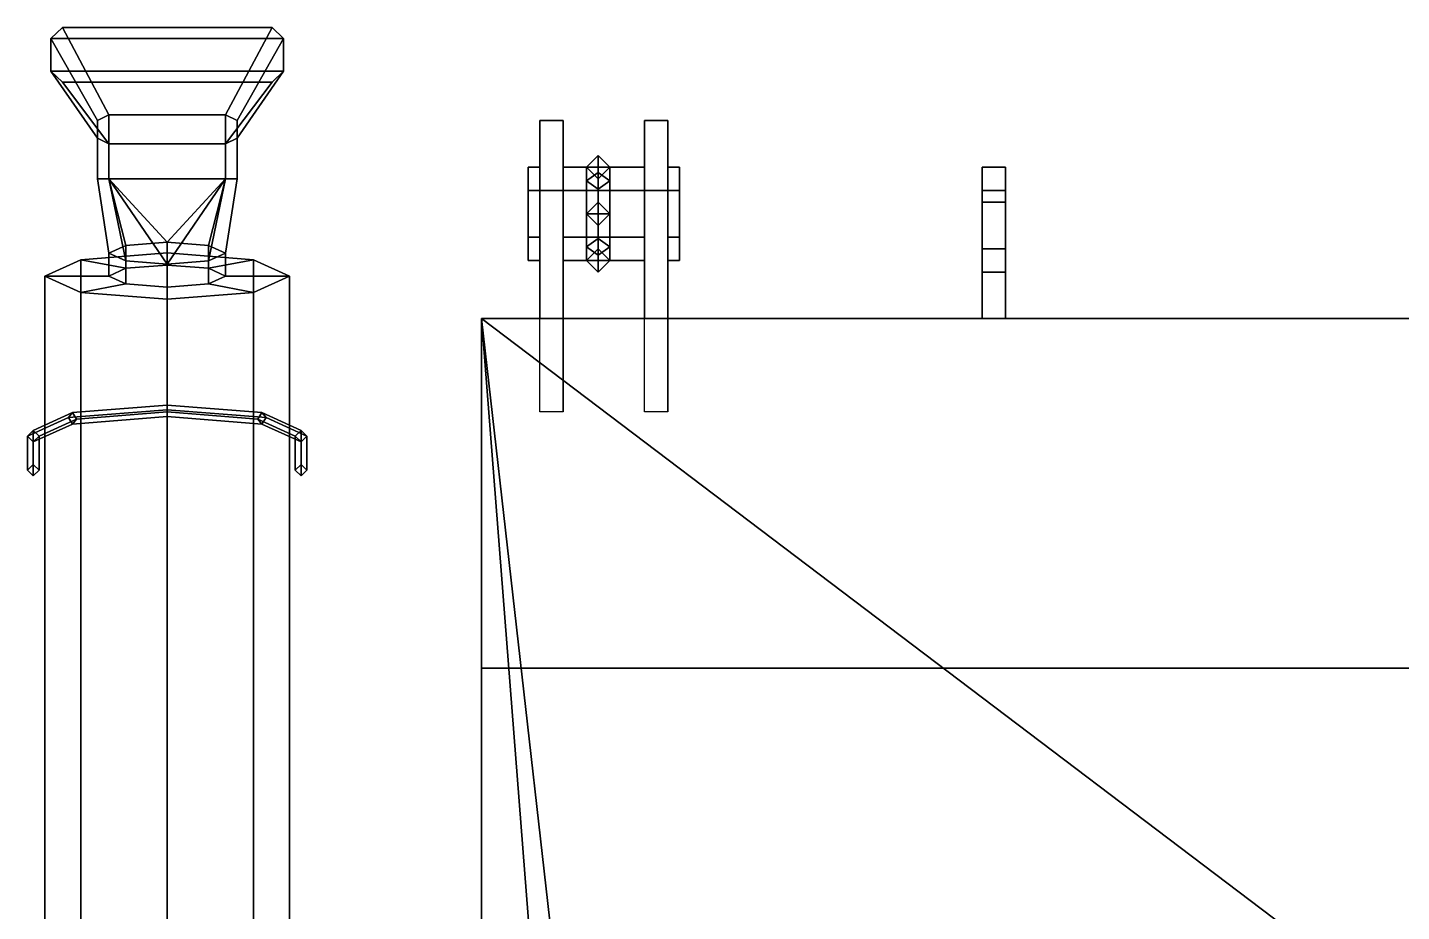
# Model space of a CAD drawing. Extents: x -1.27 to 1.27, y -2.88 to 3.46.
# Drawn here: x -1.11 to 0.07, y 2.701 to 3.46 of the extents above; entities that cross this region are included whole.
import ezdxf

# ---------------------------------------------------------------- set-up
doc = ezdxf.new("R2010")
doc.units = 0
doc.layers.get('0').update_dxf_attribs({"linetype": 'CONTINUOUS'})

msp = doc.modelspace()

# ---------------------------------------------------------------- linework, layer by layer
for points in [[(-1.09, 3.4506, 1.6234), (-1.08, 3.46, 1.62), (-1.04, 3.385, 1.5567), (-1.05, 3.38, 1.5654)], [(-1.09, 3.4506, 1.6234), (-0.89, 3.4506, 1.6234), (-0.9, 3.46, 1.62), (-1.08, 3.46, 1.62)], [(-1.08, 3.46, 1.62), (-0.9, 3.46, 1.62), (-0.94, 3.385, 1.5567), (-1.04, 3.385, 1.5567)], [(-0.9, 3.46, 1.62), (-0.89, 3.4506, 1.6234), (-0.93, 3.38, 1.5654), (-0.94, 3.385, 1.5567)], [(-1.09, 3.4224, 1.6337), (-1.09, 3.4506, 1.6234), (-1.05, 3.38, 1.5654), (-1.05, 3.365, 1.5913)], [(-1.09, 3.4224, 1.6337), (-0.89, 3.4224, 1.6337), (-0.89, 3.4506, 1.6234), (-1.09, 3.4506, 1.6234)], [(-0.89, 3.4506, 1.6234), (-0.89, 3.4224, 1.6337), (-0.93, 3.365, 1.5913), (-0.93, 3.38, 1.5654)], [(-1.08, 3.413, 1.6371), (-1.09, 3.4224, 1.6337), (-1.05, 3.365, 1.5913), (-1.04, 3.36, 1.6)], [(-1.08, 3.413, 1.6371), (-0.9, 3.413, 1.6371), (-0.89, 3.4224, 1.6337), (-1.09, 3.4224, 1.6337)], [(-0.89, 3.4224, 1.6337), (-0.9, 3.413, 1.6371), (-0.94, 3.36, 1.6), (-0.93, 3.365, 1.5913)], [(-0.9, 3.413, 1.6371), (-1.08, 3.413, 1.6371), (-1.04, 3.36, 1.6), (-0.94, 3.36, 1.6)], [(-1.05, 3.38, 1.5654), (-1.04, 3.385, 1.5567), (-1.04, 3.33, 1.55), (-1.05, 3.33, 1.56)], [(-1.05, 3.365, 1.5913), (-1.05, 3.38, 1.5654), (-1.05, 3.33, 1.56), (-1.05, 3.33, 1.59)], [(-1.04, 3.385, 1.5567), (-0.94, 3.385, 1.5567), (-0.94, 3.33, 1.55), (-1.04, 3.33, 1.55)], [(-0.94, 3.385, 1.5567), (-0.93, 3.38, 1.5654), (-0.93, 3.33, 1.56), (-0.94, 3.33, 1.55)], [(-0.93, 3.38, 1.5654), (-0.93, 3.365, 1.5913), (-0.93, 3.33, 1.59), (-0.93, 3.33, 1.56)], [(-0.65, 3.38, 0.62), (-0.65, 3.32, 0.57), (-0.67, 3.32, 0.57), (-0.67, 3.38, 0.62)], [(-0.67, 3.38, 0.62), (-0.67, 3.32, 0.57), (-0.67, 3.32, 0.73), (-0.67, 3.38, 0.68)], [(-0.67, 3.38, 0.68), (-0.67, 3.32, 0.73), (-0.65, 3.32, 0.73), (-0.65, 3.38, 0.68)], [(-0.65, 3.38, 0.68), (-0.65, 3.38, 0.62), (-0.67, 3.38, 0.62), (-0.67, 3.38, 0.68)], [(-0.65, 3.32, 0.73), (-0.65, 3.32, 0.57), (-0.65, 3.38, 0.62), (-0.65, 3.38, 0.68)], [(-0.58, 3.38, 0.62), (-0.58, 3.32, 0.57), (-0.58, 3.32, 0.73), (-0.58, 3.38, 0.68)], [(-0.56, 3.38, 0.62), (-0.56, 3.32, 0.57), (-0.58, 3.32, 0.57), (-0.58, 3.38, 0.62)], [(-0.56, 3.38, 0.68), (-0.56, 3.38, 0.62), (-0.58, 3.38, 0.62), (-0.58, 3.38, 0.68)], [(-0.58, 3.38, 0.68), (-0.58, 3.32, 0.73), (-0.56, 3.32, 0.73), (-0.56, 3.38, 0.68)], [(-0.56, 3.32, 0.73), (-0.56, 3.32, 0.57), (-0.56, 3.38, 0.62), (-0.56, 3.38, 0.68)], [(-1.04, 3.36, 1.6), (-1.05, 3.365, 1.5913), (-1.05, 3.33, 1.59), (-1.04, 3.33, 1.6)], [(-0.93, 3.365, 1.5913), (-0.94, 3.36, 1.6), (-0.94, 3.33, 1.6), (-0.93, 3.33, 1.59)], [(-0.94, 3.36, 1.6), (-1.04, 3.36, 1.6), (-1.04, 3.33, 1.6), (-0.94, 3.33, 1.6)], [(-0.67, 3.34, 0.65), (-0.67, 3.32, 0.6154), (-0.68, 3.32, 0.6154), (-0.68, 3.34, 0.65)], [(-0.67, 3.32, 0.6846), (-0.67, 3.34, 0.65), (-0.68, 3.34, 0.65), (-0.68, 3.32, 0.6846)], [(-0.68, 3.34, 0.65), (-0.68, 3.26, 0.65), (-0.68, 3.28, 0.6846), (-0.68, 3.32, 0.6846)], [(-0.68, 3.32, 0.6154), (-0.68, 3.28, 0.6154), (-0.68, 3.26, 0.65), (-0.68, 3.34, 0.65)], [(-0.58, 3.32, 0.6846), (-0.58, 3.34, 0.65), (-0.65, 3.34, 0.65), (-0.65, 3.32, 0.6846)], [(-0.58, 3.34, 0.65), (-0.58, 3.32, 0.6154), (-0.65, 3.32, 0.6154), (-0.65, 3.34, 0.65)], [(-0.62, 3.3354, 0.4046), (-0.63, 3.3283, 0.4117), (-0.63, 3.34, 0.44), (-0.62, 3.35, 0.44)], [(-0.63, 3.26, 0.54), (-0.62, 3.25, 0.55), (-0.62, 3.35, 0.55), (-0.63, 3.34, 0.54)], [(-0.62, 3.35, 0.44), (-0.63, 3.34, 0.44), (-0.63, 3.34, 0.54), (-0.62, 3.35, 0.55)], [(-0.63, 3.3283, 0.4117), (-0.62, 3.3212, 0.4188), (-0.62, 3.33, 0.44), (-0.63, 3.34, 0.44)], [(-0.62, 3.27, 0.53), (-0.63, 3.26, 0.54), (-0.63, 3.34, 0.54), (-0.62, 3.33, 0.53)], [(-0.63, 3.34, 0.44), (-0.62, 3.33, 0.44), (-0.62, 3.33, 0.53), (-0.63, 3.34, 0.54)], [(-0.61, 3.3283, 0.4117), (-0.62, 3.3354, 0.4046), (-0.62, 3.35, 0.44), (-0.61, 3.34, 0.44)], [(-0.62, 3.25, 0.55), (-0.61, 3.26, 0.54), (-0.61, 3.34, 0.54), (-0.62, 3.35, 0.55)], [(-0.61, 3.34, 0.44), (-0.62, 3.35, 0.44), (-0.62, 3.35, 0.55), (-0.61, 3.34, 0.54)], [(-0.62, 3.3212, 0.4188), (-0.61, 3.3283, 0.4117), (-0.61, 3.34, 0.44), (-0.62, 3.33, 0.44)], [(-0.61, 3.26, 0.54), (-0.62, 3.27, 0.53), (-0.62, 3.33, 0.53), (-0.61, 3.34, 0.54)], [(-0.62, 3.33, 0.44), (-0.61, 3.34, 0.44), (-0.61, 3.34, 0.54), (-0.62, 3.33, 0.53)], [(-0.56, 3.34, 0.65), (-0.56, 3.32, 0.6846), (-0.55, 3.32, 0.6846), (-0.55, 3.34, 0.65)], [(-0.56, 3.32, 0.6154), (-0.56, 3.34, 0.65), (-0.55, 3.34, 0.65), (-0.55, 3.32, 0.6154)], [(-0.55, 3.28, 0.6154), (-0.55, 3.32, 0.6154), (-0.55, 3.34, 0.65), (-0.55, 3.26, 0.65)], [(-0.55, 3.26, 0.65), (-0.55, 3.34, 0.65), (-0.55, 3.32, 0.6846), (-0.55, 3.28, 0.6846)], [(-0.29, 3.34, 1.11), (-0.29, 3.32, 1.09), (-0.29, 3.31, 1.12), (-0.29, 3.32, 1.14)], [(-0.27, 3.34, 1.11), (-0.27, 3.32, 1.09), (-0.29, 3.32, 1.09), (-0.29, 3.34, 1.11)], [(-0.27, 3.32, 1.2), (-0.27, 3.34, 1.23), (-0.29, 3.34, 1.23), (-0.29, 3.32, 1.2)], [(-0.29, 3.34, 1.23), (-0.29, 3.34, 1.11), (-0.29, 3.32, 1.14), (-0.29, 3.32, 1.2)], [(-0.27, 3.34, 1.23), (-0.27, 3.34, 1.11), (-0.29, 3.34, 1.11), (-0.29, 3.34, 1.23)], [(-0.27, 3.31, 1.12), (-0.27, 3.32, 1.09), (-0.27, 3.34, 1.11), (-0.27, 3.32, 1.14)], [(-0.27, 3.32, 1.14), (-0.27, 3.34, 1.11), (-0.27, 3.34, 1.23), (-0.27, 3.32, 1.2)], [(-1.05, 3.33, 1.59), (-1.05, 3.33, 1.56), (-1.04, 3.2662, 1.5804)], [(-1.04, 3.33, 1.6), (-1.05, 3.33, 1.59), (-1.04, 3.2662, 1.5804), (-1.0254, 3.2729, 1.6151)], [(-1.05, 3.33, 1.56), (-1.04, 3.33, 1.55), (-1.0254, 3.2595, 1.5457), (-1.04, 3.2662, 1.5804)], [(-0.94, 3.33, 1.6), (-1.04, 3.33, 1.6), (-0.99, 3.2756, 1.6295)], [(-0.99, 3.2756, 1.6295), (-1.04, 3.33, 1.6), (-1.0254, 3.2729, 1.6151)], [(-1.04, 3.33, 1.55), (-1.04, 3.33, 1.55), (-0.99, 3.2567, 1.5313), (-1.0254, 3.2595, 1.5457)], [(-1.04, 3.33, 1.55), (-1.04, 3.33, 1.55), (-0.94, 3.33, 1.55), (-0.99, 3.2567, 1.5313)], [(-0.99, 3.2567, 1.5313), (-0.99, 3.2567, 1.5313), (-0.94, 3.33, 1.55), (-0.9546, 3.2595, 1.5457)], [(-0.94, 3.33, 1.6), (-0.99, 3.2756, 1.6295), (-0.9546, 3.2729, 1.6151)], [(-0.94, 3.33, 1.55), (-0.93, 3.33, 1.56), (-0.94, 3.2662, 1.5804), (-0.9546, 3.2595, 1.5457)], [(-0.93, 3.33, 1.59), (-0.94, 3.33, 1.6), (-0.9546, 3.2729, 1.6151), (-0.94, 3.2662, 1.5804)], [(-0.93, 3.33, 1.56), (-0.93, 3.33, 1.59), (-0.94, 3.2662, 1.5804)], [(-0.62, 3.3, 0.39), (-0.63, 3.3, 0.4), (-0.63, 3.3283, 0.4117), (-0.62, 3.3354, 0.4046)], [(-0.63, 3.3, 0.4), (-0.62, 3.3, 0.41), (-0.62, 3.3212, 0.4188), (-0.63, 3.3283, 0.4117)], [(-0.61, 3.3, 0.4), (-0.62, 3.3, 0.39), (-0.62, 3.3354, 0.4046), (-0.61, 3.3283, 0.4117)], [(-0.62, 3.3, 0.41), (-0.61, 3.3, 0.4), (-0.61, 3.3283, 0.4117), (-0.62, 3.3212, 0.4188)], [(-0.67, 3.32, 0.6154), (-0.67, 3.28, 0.6154), (-0.68, 3.28, 0.6154), (-0.68, 3.32, 0.6154)], [(-0.67, 3.28, 0.6846), (-0.67, 3.32, 0.6846), (-0.68, 3.32, 0.6846), (-0.68, 3.28, 0.6846)], [(-0.67, 3.32, 0.57), (-0.67, 3.21, 0.65), (-0.67, 3.21, 0.73), (-0.67, 3.32, 0.73)], [(-0.65, 3.32, 0.57), (-0.65, 3.13, 0.57), (-0.67, 3.13, 0.57), (-0.67, 3.32, 0.57)], [(-0.67, 3.32, 0.73), (-0.67, 3.21, 0.73), (-0.65, 3.21, 0.73), (-0.65, 3.32, 0.73)], [(-0.65, 3.21, 0.73), (-0.65, 3.21, 0.65), (-0.65, 3.32, 0.57), (-0.65, 3.32, 0.73)], [(-0.65, 3.21, 0.65), (-0.65, 3.21, 0.65), (-0.65, 3.13, 0.57), (-0.65, 3.32, 0.57)], [(-0.58, 3.28, 0.6846), (-0.58, 3.32, 0.6846), (-0.65, 3.32, 0.6846), (-0.65, 3.28, 0.6846)], [(-0.58, 3.32, 0.6154), (-0.58, 3.28, 0.6154), (-0.65, 3.28, 0.6154), (-0.65, 3.32, 0.6154)], [(-0.58, 3.32, 0.57), (-0.58, 3.21, 0.65), (-0.58, 3.21, 0.73), (-0.58, 3.32, 0.73)], [(-0.56, 3.32, 0.57), (-0.56, 3.13, 0.57), (-0.58, 3.13, 0.57), (-0.58, 3.32, 0.57)], [(-0.58, 3.32, 0.73), (-0.58, 3.21, 0.73), (-0.56, 3.21, 0.73), (-0.56, 3.32, 0.73)], [(-0.56, 3.21, 0.65), (-0.56, 3.21, 0.65), (-0.56, 3.13, 0.57), (-0.56, 3.32, 0.57)], [(-0.56, 3.21, 0.73), (-0.56, 3.21, 0.65), (-0.56, 3.32, 0.57), (-0.56, 3.32, 0.73)], [(-0.56, 3.32, 0.6846), (-0.56, 3.28, 0.6846), (-0.55, 3.28, 0.6846), (-0.55, 3.32, 0.6846)], [(-0.56, 3.28, 0.6154), (-0.56, 3.32, 0.6154), (-0.55, 3.32, 0.6154), (-0.55, 3.28, 0.6154)], [(-0.29, 3.32, 1.09), (-0.29, 3.25, 1.09), (-0.29, 3.27, 1.12), (-0.29, 3.31, 1.12)], [(-0.27, 3.32, 1.09), (-0.27, 3.25, 1.09), (-0.29, 3.25, 1.09), (-0.29, 3.32, 1.09)], [(-0.29, 3.32, 1.14), (-0.29, 3.31, 1.12), (-0.27, 3.31, 1.12), (-0.27, 3.32, 1.14)], [(-0.29, 3.32, 1.2), (-0.29, 3.32, 1.14), (-0.27, 3.32, 1.14), (-0.27, 3.32, 1.2)], [(-0.27, 3.27, 1.12), (-0.27, 3.25, 1.09), (-0.27, 3.32, 1.09), (-0.27, 3.31, 1.12)], [(-0.63, 3.3, 0.62), (-0.62, 3.31, 0.62), (-0.62, 3.31, 0.49), (-0.63, 3.3, 0.49)], [(-0.62, 3.31, 0.62), (-0.61, 3.3, 0.62), (-0.61, 3.3, 0.49), (-0.62, 3.31, 0.49)], [(-0.29, 3.31, 1.12), (-0.29, 3.27, 1.12), (-0.27, 3.27, 1.12), (-0.27, 3.31, 1.12)], [(-0.62, 3.29, 0.62), (-0.63, 3.3, 0.62), (-0.63, 3.3, 0.49), (-0.62, 3.29, 0.49)], [(-0.63, 3.2717, 0.4117), (-0.62, 3.2788, 0.4188), (-0.62, 3.3, 0.41), (-0.63, 3.3, 0.4)], [(-0.62, 3.2646, 0.4046), (-0.63, 3.2717, 0.4117), (-0.63, 3.3, 0.4), (-0.62, 3.3, 0.39)], [(-0.61, 3.3, 0.62), (-0.62, 3.29, 0.62), (-0.62, 3.29, 0.49), (-0.61, 3.3, 0.49)], [(-0.62, 3.2788, 0.4188), (-0.61, 3.2717, 0.4117), (-0.61, 3.3, 0.4), (-0.62, 3.3, 0.41)], [(-0.61, 3.2717, 0.4117), (-0.62, 3.2646, 0.4046), (-0.62, 3.3, 0.39), (-0.61, 3.3, 0.4)], [(-1.0254, 3.2729, 1.6151), (-1.04, 3.2662, 1.5804), (-1.04, 3.2465, 1.5842), (-1.0254, 3.2532, 1.6189)], [(-0.99, 3.2756, 1.6295), (-1.0254, 3.2729, 1.6151), (-1.0254, 3.2532, 1.6189), (-0.99, 3.256, 1.6333)], [(-0.9546, 3.2729, 1.6151), (-0.99, 3.2756, 1.6295), (-0.99, 3.256, 1.6333), (-0.9546, 3.2532, 1.6189)], [(-0.94, 3.2662, 1.5804), (-0.9546, 3.2729, 1.6151), (-0.9546, 3.2532, 1.6189), (-0.94, 3.2465, 1.5842)], [(-0.67, 3.26, 0.65), (-0.67, 3.28, 0.6846), (-0.68, 3.28, 0.6846), (-0.68, 3.26, 0.65)], [(-0.67, 3.28, 0.6154), (-0.67, 3.26, 0.65), (-0.68, 3.26, 0.65), (-0.68, 3.28, 0.6154)], [(-0.58, 3.26, 0.65), (-0.58, 3.28, 0.6846), (-0.65, 3.28, 0.6846), (-0.65, 3.26, 0.65)], [(-0.58, 3.28, 0.6154), (-0.58, 3.26, 0.65), (-0.65, 3.26, 0.65), (-0.65, 3.28, 0.6154)], [(-0.63, 3.26, 0.44), (-0.62, 3.27, 0.44), (-0.62, 3.2788, 0.4188), (-0.63, 3.2717, 0.4117)], [(-0.62, 3.25, 0.44), (-0.63, 3.26, 0.44), (-0.63, 3.2717, 0.4117), (-0.62, 3.2646, 0.4046)], [(-0.62, 3.27, 0.44), (-0.63, 3.26, 0.44), (-0.63, 3.26, 0.54), (-0.62, 3.27, 0.53)], [(-0.62, 3.27, 0.44), (-0.61, 3.26, 0.44), (-0.61, 3.2717, 0.4117), (-0.62, 3.2788, 0.4188)], [(-0.61, 3.26, 0.44), (-0.62, 3.25, 0.44), (-0.62, 3.2646, 0.4046), (-0.61, 3.2717, 0.4117)], [(-0.61, 3.26, 0.44), (-0.62, 3.27, 0.44), (-0.62, 3.27, 0.53), (-0.61, 3.26, 0.54)], [(-0.56, 3.28, 0.6846), (-0.56, 3.26, 0.65), (-0.55, 3.26, 0.65), (-0.55, 3.28, 0.6846)], [(-0.56, 3.26, 0.65), (-0.56, 3.28, 0.6154), (-0.55, 3.28, 0.6154), (-0.55, 3.26, 0.65)], [(-0.29, 3.25, 1.09), (-0.29, 3.25, 1.09), (-0.29, 3.25, 1.15), (-0.29, 3.27, 1.12)], [(-0.29, 3.27, 1.12), (-0.29, 3.25, 1.15), (-0.27, 3.25, 1.15), (-0.27, 3.27, 1.12)], [(-0.27, 3.25, 1.15), (-0.27, 3.25, 1.09), (-0.27, 3.25, 1.09), (-0.27, 3.27, 1.12)], [(-1.0642, 3.2606, 1.6571), (-1.095, 3.2465, 1.5842), (-1.095, 1.9896, 1.8262), (-1.0642, 2.0037, 1.8991)], [(-1.0254, 3.2532, 1.6189), (-1.04, 3.2465, 1.5842), (-1.095, 3.2465, 1.5842), (-1.0642, 3.2606, 1.6571)], [(-0.99, 3.2664, 1.6873), (-1.0642, 3.2606, 1.6571), (-1.0642, 2.0037, 1.8991), (-0.99, 2.0095, 1.9293)], [(-0.99, 3.256, 1.6333), (-1.0254, 3.2532, 1.6189), (-1.0642, 3.2606, 1.6571), (-0.99, 3.2664, 1.6873)], [(-1.04, 3.2662, 1.5804), (-1.0254, 3.2595, 1.5457), (-1.0254, 3.2399, 1.5495), (-1.04, 3.2465, 1.5842)], [(-1.0254, 3.2595, 1.5457), (-0.99, 3.2567, 1.5313), (-0.99, 3.2371, 1.5351), (-1.0254, 3.2399, 1.5495)], [(-0.9158, 3.2606, 1.6571), (-0.99, 3.2664, 1.6873), (-0.99, 2.0095, 1.9293), (-0.9158, 2.0037, 1.8991)], [(-0.9546, 3.2532, 1.6189), (-0.99, 3.256, 1.6333), (-0.99, 3.2664, 1.6873), (-0.9158, 3.2606, 1.6571)], [(-0.99, 3.2567, 1.5313), (-0.9546, 3.2595, 1.5457), (-0.9546, 3.2399, 1.5495), (-0.99, 3.2371, 1.5351)], [(-0.9546, 3.2595, 1.5457), (-0.94, 3.2662, 1.5804), (-0.94, 3.2465, 1.5842), (-0.9546, 3.2399, 1.5495)], [(-0.94, 3.2465, 1.5842), (-0.9546, 3.2532, 1.6189), (-0.9158, 3.2606, 1.6571), (-0.885, 3.2465, 1.5842)], [(-0.885, 3.2465, 1.5842), (-0.9158, 3.2606, 1.6571), (-0.9158, 2.0037, 1.8991), (-0.885, 1.9896, 1.8262)], [(-0.63, 3.26, 0.44), (-0.62, 3.25, 0.44), (-0.62, 3.25, 0.55), (-0.63, 3.26, 0.54)], [(-0.62, 3.25, 0.44), (-0.61, 3.26, 0.44), (-0.61, 3.26, 0.54), (-0.62, 3.25, 0.55)], [(-1.095, 3.2465, 1.5842), (-1.0642, 3.2325, 1.5113), (-1.0642, 1.9756, 1.7533), (-1.095, 1.9896, 1.8262)], [(-1.04, 3.2465, 1.5842), (-1.0254, 3.2399, 1.5495), (-1.0642, 3.2325, 1.5113), (-1.095, 3.2465, 1.5842)], [(-0.9546, 3.2399, 1.5495), (-0.94, 3.2465, 1.5842), (-0.885, 3.2465, 1.5842), (-0.9158, 3.2325, 1.5113)], [(-0.9158, 3.2325, 1.5113), (-0.885, 3.2465, 1.5842), (-0.885, 1.9896, 1.8262), (-0.9158, 1.9756, 1.7533)], [(-0.29, 3.25, 1.09), (-0.29, 3.21, 1.12), (-0.29, 3.21, 1.25), (-0.29, 3.25, 1.21)], [(-0.29, 3.25, 1.21), (-0.29, 3.21, 1.25), (-0.27, 3.21, 1.25), (-0.27, 3.25, 1.21)], [(-0.27, 3.25, 1.21), (-0.27, 3.25, 1.15), (-0.29, 3.25, 1.15), (-0.29, 3.25, 1.21)], [(-0.27, 3.25, 1.09), (-0.27, 3.21, 1.12), (-0.29, 3.21, 1.12), (-0.29, 3.25, 1.09)], [(-0.27, 3.21, 1.25), (-0.27, 3.21, 1.12), (-0.27, 3.25, 1.09), (-0.27, 3.25, 1.21)], [(-1.0254, 3.2399, 1.5495), (-0.99, 3.2371, 1.5351), (-0.99, 3.2267, 1.4811), (-1.0642, 3.2325, 1.5113)], [(-0.99, 3.2371, 1.5351), (-0.9546, 3.2399, 1.5495), (-0.9158, 3.2325, 1.5113), (-0.99, 3.2267, 1.4811)], [(-1.0642, 3.2325, 1.5113), (-0.99, 3.2267, 1.4811), (-0.99, 1.9698, 1.7231), (-1.0642, 1.9756, 1.7533)], [(-0.99, 3.2267, 1.4811), (-0.9158, 3.2325, 1.5113), (-0.9158, 1.9756, 1.7533), (-0.99, 1.9698, 1.7231)], [(0.63, 2.57, 1.574), (0.72, 3.21, 1.43), (-0.72, 3.21, 1.43), (-0.02, 2.68, 1.5492)], [(0.72, 3.21, 1.43), (0.72, 3.21, 0.65), (-0.72, 3.21, 0.65), (-0.72, 3.21, 1.43)], [(0.72, 3.21, 0.65), (0.72, 2.91, 0.35), (-0.72, 2.91, 0.35), (-0.72, 3.21, 0.65)], [(-0.72, 3.21, 1.43), (-0.72, 3.21, 0.65), (-0.72, 2.91, 0.35), (-0.72, 2.41, 0.3)], [(-0.72, 2.07, 1.31), (-0.72, 3.21, 1.43), (-0.72, 2.41, 0.3), (-0.72, 2.07, 0.398)], [(-0.72, 2.01, 1.7), (-0.72, 3.21, 1.43), (-0.72, 2.07, 1.31), (-0.72, 1.56, 1.43)], [(-0.02, 2.68, 1.5492), (-0.72, 3.21, 1.43), (-0.72, 3.21, 1.43), (-0.66, 2.68, 1.5492)], [(-0.72, 3.21, 1.43), (-0.72, 3.21, 1.43), (-0.66, 2.44, 1.6032), (-0.66, 2.68, 1.5492)], [(-0.72, 3.21, 1.43), (-0.72, 2.01, 1.7), (-0.66, 2.3, 1.6347), (-0.66, 2.44, 1.6032)], [(-1.105, 3.114, 1.6097), (-1.11, 3.1091, 1.6106), (-1.0749, 3.1251, 1.694), (-1.0713, 3.1294, 1.6896)], [(-1.1, 3.1091, 1.6106), (-1.105, 3.114, 1.6097), (-1.0713, 3.1294, 1.6896), (-1.0678, 3.1238, 1.687)], [(-1.0713, 3.1294, 1.6896), (-1.0749, 3.1251, 1.694), (-0.99, 3.1318, 1.7285), (-0.99, 3.1357, 1.7226)], [(-1.0749, 3.1251, 1.694), (-1.0713, 3.1195, 1.6914), (-0.99, 3.1259, 1.7245), (-0.99, 3.1318, 1.7285)], [(-1.0678, 3.1238, 1.687), (-1.0713, 3.1294, 1.6896), (-0.99, 3.1357, 1.7226), (-0.99, 3.1299, 1.7187)], [(-1.0713, 3.1195, 1.6914), (-1.0678, 3.1238, 1.687), (-0.99, 3.1299, 1.7187), (-0.99, 3.1259, 1.7245)], [(-0.99, 3.1357, 1.7226), (-0.99, 3.1318, 1.7285), (-0.9051, 3.1251, 1.694), (-0.9087, 3.1294, 1.6896)], [(-0.99, 3.1299, 1.7187), (-0.99, 3.1357, 1.7226), (-0.9087, 3.1294, 1.6896), (-0.9122, 3.1238, 1.687)], [(-0.99, 3.1318, 1.7285), (-0.99, 3.1259, 1.7245), (-0.9087, 3.1195, 1.6914), (-0.9051, 3.1251, 1.694)], [(-0.99, 3.1259, 1.7245), (-0.99, 3.1299, 1.7187), (-0.9122, 3.1238, 1.687), (-0.9087, 3.1195, 1.6914)], [(-0.9122, 3.1238, 1.687), (-0.9087, 3.1294, 1.6896), (-0.875, 3.114, 1.6097), (-0.88, 3.1091, 1.6106)], [(-0.9087, 3.1294, 1.6896), (-0.9051, 3.1251, 1.694), (-0.87, 3.1091, 1.6106), (-0.875, 3.114, 1.6097)], [(-1.11, 3.1091, 1.6106), (-1.105, 3.1042, 1.6116), (-1.0713, 3.1195, 1.6914), (-1.0749, 3.1251, 1.694)], [(-1.105, 3.1042, 1.6116), (-1.1, 3.1091, 1.6106), (-1.0678, 3.1238, 1.687), (-1.0713, 3.1195, 1.6914)], [(-0.9087, 3.1195, 1.6914), (-0.9122, 3.1238, 1.687), (-0.88, 3.1091, 1.6106), (-0.875, 3.1042, 1.6116)], [(-0.9051, 3.1251, 1.694), (-0.9087, 3.1195, 1.6914), (-0.875, 3.1042, 1.6116), (-0.87, 3.1091, 1.6106)], [(-1.105, 3.0848, 1.4582), (-1.11, 3.0799, 1.4593), (-1.11, 3.1091, 1.6106), (-1.105, 3.114, 1.6097)], [(-1.11, 3.0799, 1.4593), (-1.105, 3.075, 1.4604), (-1.105, 3.1042, 1.6116), (-1.11, 3.1091, 1.6106)], [(-1.1, 3.0799, 1.4593), (-1.105, 3.0848, 1.4582), (-1.105, 3.114, 1.6097), (-1.1, 3.1091, 1.6106)], [(-1.105, 3.075, 1.4604), (-1.1, 3.0799, 1.4593), (-1.1, 3.1091, 1.6106), (-1.105, 3.1042, 1.6116)], [(-0.875, 3.0848, 1.4582), (-0.88, 3.0799, 1.4593), (-0.88, 3.1091, 1.6106), (-0.875, 3.114, 1.6097)], [(-0.88, 3.0799, 1.4593), (-0.875, 3.075, 1.4604), (-0.875, 3.1042, 1.6116), (-0.88, 3.1091, 1.6106)], [(-0.87, 3.0799, 1.4593), (-0.875, 3.0848, 1.4582), (-0.875, 3.114, 1.6097), (-0.87, 3.1091, 1.6106)], [(-0.875, 3.075, 1.4604), (-0.87, 3.0799, 1.4593), (-0.87, 3.1091, 1.6106), (-0.875, 3.1042, 1.6116)], [(0.72, 2.91, 0.35), (0.72, 2.41, 0.3), (-0.72, 2.41, 0.3), (-0.72, 2.91, 0.35)]]:
    msp.add_3dface(points)

doc.saveas('drawing.dxf')
